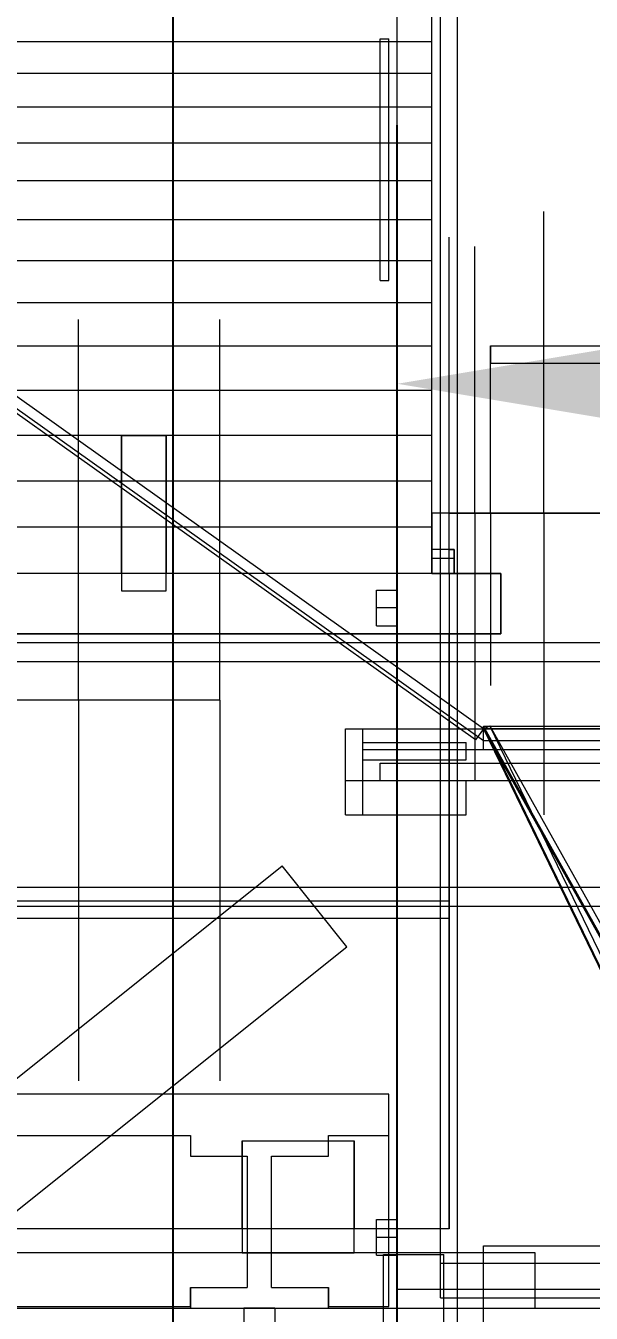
# Model space of a CAD drawing. Header units: millimetres. Extents: x -1970 to 34302, y -65268 to 6837.
# Drawn here: x -866 to -538, y -34739 to -33992 of the extents above; entities that cross this region are included whole.
import ezdxf

# ---------------------------------------------------------------- set-up
doc = ezdxf.new("R2010")
doc.units = ezdxf.units.MM
for name, color, linetype, lineweight in [('COTAS_O', 1, 'Continuous', 0), ('frontal_briquetadora', 7, 'Continuous', 0), ('frontal_mezcladora', 7, 'Continuous', 0), ('frontal_tolva', 7, 'Continuous', 0), ('frontal_tolva-C01', 7, 'Continuous', 0)]:
    doc.layers.add(name, color=color, linetype=linetype, lineweight=lineweight)
doc.dimstyles.new('R19_100', dxfattribs={"dimtxt": 250, "dimasz": 150, "dimexe": 150, "dimexo": 80, "dimgap": 100, "dimtad": 1, "dimtih": 1, "dimtoh": 1, "dimdsep": 46, "dimcen": 0.09, "dimadec": 0, "dimazin": 0, "dimtfac": 1, "dimtdec": 4, "dimtofl": 0, "dimtmove": 0, "dimatfit": 3, "dimfxl": 1, "dimtolj": 1, "dimtzin": 0, "dimarcsym": 0})

# ---------------------------------------------------------------- blocks, each defined once
blk = doc.blocks.new('*D35')
at = {"layer": 'COTAS_O', "color": 0, "lineweight": -2, "transparency": 16777216}
for p, q in [((-1725, -34320), (-1725, -33550)), ((1725, -34320), (1725, -33550)), ((-1575, -33700), (1575, -33700))]:
    blk.add_line(p, q, dxfattribs=at)
at = {"layer": 'COTAS_O', "color": 0, "transparency": 16777216}
for points in [[(-1575, -33675), (-1575, -33725), (-1725, -33700)], [(1575, -33675), (1575, -33725), (1725, -33700)]]:
    blk.add_solid(points, dxfattribs=at)
at = {"layer": 'Defpoints', "color": 0, "transparency": 16777216}
for p in [(1725, -33700), (-1725, -34400), (1725, -34400)]:
    blk.add_point(p, dxfattribs=at)
blk = doc.blocks.new('*D38')
at = {"layer": 'COTAS_O', "color": 0, "lineweight": -2, "transparency": 16777216}
for p, q in [((-570, -33700), (200, -33700)), ((50, -34750), (50, -33850)), ((-570, -34900), (200, -34900))]:
    blk.add_line(p, q, dxfattribs=at)
at = {"layer": 'COTAS_O', "color": 0, "transparency": 16777216}
for points in [[(25, -33850), (75, -33850), (50, -33700)], [(25, -34750), (75, -34750), (50, -34900)]]:
    blk.add_solid(points, dxfattribs=at)
at = {"layer": 'Defpoints', "color": 0, "transparency": 16777216}
for p in [(-650, -33700), (50, -33700), (-650, -34900)]:
    blk.add_point(p, dxfattribs=at)
blk = doc.blocks.new('*D39')
at = {"layer": 'COTAS_O', "color": 0, "lineweight": -2, "transparency": 16777216}
for p, q in [((-650, -34820), (-650, -34050)), ((650, -34820), (650, -34050)), ((-500, -34200), (500, -34200))]:
    blk.add_line(p, q, dxfattribs=at)
at = {"layer": 'COTAS_O', "color": 0, "transparency": 16777216}
for points in [[(-500, -34175), (-500, -34225), (-650, -34200)], [(500, -34175), (500, -34225), (650, -34200)]]:
    blk.add_solid(points, dxfattribs=at)
at = {"layer": 'Defpoints', "color": 0, "transparency": 16777216}
for p in [(650, -34200), (-650, -34900), (650, -34900)]:
    blk.add_point(p, dxfattribs=at)
blk = doc.blocks.new('*D40')
at = {"layer": 'COTAS_O', "color": 0, "lineweight": -2, "transparency": 16777216}
for p, q in [((-1400, -33700), (-630, -33700)), ((-780, -35850), (-780, -33850)), ((-1400, -36000), (-630, -36000))]:
    blk.add_line(p, q, dxfattribs=at)
at = {"layer": 'COTAS_O', "color": 0, "transparency": 16777216}
for points in [[(-805, -33850), (-755, -33850), (-780, -33700)], [(-805, -35850), (-755, -35850), (-780, -36000)]]:
    blk.add_solid(points, dxfattribs=at)
at = {"layer": 'Defpoints', "color": 0, "transparency": 16777216}
for p in [(-1480, -33700), (-780, -33700), (-1480, -36000)]:
    blk.add_point(p, dxfattribs=at)

msp = doc.modelspace()

# ---------------------------------------------------------------- linework, layer by layer
at = {"layer": 'frontal_briquetadora'}
for p, q in [((-630, -34001.746), (-630, -33984.725)), ((-630, -34001.746), (-1405, -34001.746)), ((-630, -34020.086), (-630, -34001.746)), ((-630, -34020.086), (-1405, -34020.086)), ((-630, -34039.668), (-630, -34020.086)), ((-630, -34039.668), (-1405, -34039.668)), ((-630, -34060.408), (-630, -34039.668)), ((-630, -34060.408), (-1405, -34060.408)), ((-630, -34082.216), (-630, -34060.408)), ((-630, -34082.216), (-1405, -34082.216)), ((-630, -34105), (-630, -34082.216)), ((-630, -34105), (-1405, -34105)), ((-630, -34101.1), (-630, -34100)), ((-630, -34104.388), (-630, -34101.1)), ((-630, -34109.82), (-630, -34104.388)), ((-630, -34128.662), (-630, -34105)), ((-565, -34101.1), (-565, -34100)), ((-565, -34104.388), (-565, -34101.1)), ((-565, -34109.82), (-565, -34104.388)), ((-630, -34117.33), (-630, -34109.82)), ((-565, -34117.33), (-565, -34109.82)), ((-630, -34126.823), (-630, -34117.33)), ((-620, -34116.167), (-620, -34115)), ((-620, -34119.649), (-620, -34116.167)), ((-620, -34125.397), (-620, -34119.649)), ((-605, -34122.745), (-605, -34120.306)), ((-565, -34116.167), (-565, -34115)), ((-565, -34119.649), (-565, -34116.167)), ((-565, -34126.823), (-565, -34117.33)), ((-565, -34125.397), (-565, -34119.649)), ((-630, -34128.662), (-1405, -34128.662)), ((-630, -34138.179), (-630, -34126.823)), ((-630, -34153.1), (-630, -34128.662)), ((-620, -34133.327), (-620, -34125.397)), ((-605, -34127.586), (-605, -34122.745)), ((-605, -34134.752), (-605, -34127.586)), ((-565, -34133.327), (-565, -34125.397)), ((-565, -34138.179), (-565, -34126.823)), ((-620, -34143.323), (-620, -34133.327)), ((-605, -34144.129), (-605, -34134.752)), ((-565, -34143.323), (-565, -34133.327)), ((-630, -34151.256), (-630, -34138.179)), ((-620, -34155.238), (-620, -34143.323)), ((-565, -34151.256), (-565, -34138.179)), ((-565, -34155.238), (-565, -34143.323)), ((-605, -34155.57), (-605, -34144.129)), ((-630, -34153.1), (-1405, -34153.1)), ((-630, -34165.889), (-630, -34151.256)), ((-630, -34178.21), (-630, -34153.1)), ((-620, -34168.9), (-620, -34155.238)), ((-605, -34168.895), (-605, -34155.57)), ((-565, -34165.889), (-565, -34151.256)), ((-565, -34168.9), (-565, -34155.238)), ((-835, -34164.4), (-835, -34162.623)), ((-835, -34167.941), (-835, -34164.4)), ((-753, -34164.4), (-753, -34162.623)), ((-753, -34167.941), (-753, -34164.4)), ((-630, -34181.894), (-630, -34165.889)), ((-565, -34181.894), (-565, -34165.889)), ((-835, -34173.217), (-835, -34167.941)), ((-835, -34170.313), (-835, -34169.4)), ((-835, -34173.044), (-835, -34170.313)), ((-835, -34177.569), (-835, -34173.044)), ((-835, -34180.184), (-835, -34173.217)), ((-753, -34173.217), (-753, -34167.941)), ((-753, -34180.184), (-753, -34173.217)), ((-620, -34184.11), (-620, -34168.9)), ((-605, -34183.893), (-605, -34168.895)), ((-565, -34184.11), (-565, -34168.9)), ((-630, -34178.21), (-1405, -34178.21)), ((-835, -34183.851), (-835, -34177.569)), ((-835, -34188.788), (-835, -34180.184)), ((-753, -34188.788), (-753, -34180.184)), ((-630, -34203.884), (-630, -34178.21)), ((-605, -34175.941), (-605, -34174)), ((-605, -34181.688), (-605, -34175.941)), ((-596, -34184.379), (-596, -34178.048)), ((-596, -34178.048), (-416, -34178.048)), ((-596, -34178.048), (-596, -34188)), ((-835, -34191.835), (-835, -34183.851)), ((-630, -34199.07), (-630, -34181.894)), ((-620, -34200.644), (-620, -34184.11)), ((-605, -34191.022), (-605, -34181.688)), ((-605, -34200.328), (-605, -34183.893)), ((-596, -34193.939), (-596, -34184.379)), ((-596, -34188), (-416, -34188)), ((-565, -34199.07), (-565, -34181.894)), ((-565, -34200.644), (-565, -34184.11)), ((-835, -34198.959), (-835, -34188.788)), ((-835, -34201.454), (-835, -34191.835)), ((-753, -34198.959), (-753, -34188.788)), ((-605, -34203.582), (-605, -34191.022)), ((-596, -34206.387), (-596, -34193.939)), ((-835, -34210.615), (-835, -34198.959)), ((-835, -34212.624), (-835, -34201.454)), ((-753, -34210.615), (-753, -34198.959)), ((-630, -34217.201), (-630, -34199.07)), ((-620, -34218.263), (-620, -34200.644)), ((-605, -34217.941), (-605, -34200.328)), ((-565, -34217.201), (-565, -34199.07)), ((-565, -34218.263), (-565, -34200.644)), ((-630, -34203.884), (-1405, -34203.884)), ((-835, -34223.662), (-835, -34210.615)), ((-753, -34223.662), (-753, -34210.615)), ((-630, -34230.013), (-630, -34203.884)), ((-605, -34218.887), (-605, -34203.582)), ((-596, -34221.28), (-596, -34206.387)), ((-835, -34225.252), (-835, -34212.624)), ((-630, -34236.059), (-630, -34217.201)), ((-620, -34236.709), (-620, -34218.263)), ((-605, -34236.453), (-605, -34217.941)), ((-565, -34236.059), (-565, -34217.201)), ((-565, -34236.709), (-565, -34218.263)), ((-835, -34237.996), (-835, -34223.662)), ((-835, -34239.229), (-835, -34225.252)), ((-753, -34237.996), (-753, -34223.662)), ((-605, -34236.349), (-605, -34218.887)), ((-596, -34238.086), (-596, -34221.28)), ((-630, -34230.013), (-1405, -34230.013)), ((-810, -34230.013), (-1274, -34230.013)), ((-810, -34230.013), (-810, -34230)), ((-810, -34230), (-784, -34230)), ((-810, -34230), (-810, -34320)), ((-810, -34256.484), (-810, -34230.013)), ((-784, -34230), (-784, -34230.013)), ((-784, -34320), (-784, -34230)), ((-784, -34230.013), (-784, -34256.484)), ((-630, -34230.013), (-784, -34230.013)), ((-630, -34256.484), (-630, -34230.013)), ((-835, -34253.499), (-835, -34237.996)), ((-835, -34254.436), (-835, -34239.229)), ((-753, -34253.499), (-753, -34237.996)), ((-630, -34255.406), (-630, -34236.059)), ((-620, -34255.714), (-620, -34236.709)), ((-605, -34255.296), (-605, -34236.349)), ((-605, -34255.573), (-605, -34236.453)), ((-596, -34256.208), (-596, -34238.086)), ((-565, -34255.406), (-565, -34236.059)), ((-565, -34255.714), (-565, -34236.709)), ((-835, -34270.049), (-835, -34253.499)), ((-835, -34270.744), (-835, -34254.436)), ((-753, -34270.049), (-753, -34253.499)), ((-630, -34275), (-630, -34255.406)), ((-620, -34275), (-620, -34255.714)), ((-605, -34275), (-605, -34255.296)), ((-605, -34275), (-605, -34255.573)), ((-565, -34275), (-565, -34255.406)), ((-565, -34275), (-565, -34255.714)), ((-630, -34256.484), (-1405, -34256.484)), ((-810, -34256.484), (-1274, -34256.484)), ((-810, -34283.185), (-810, -34256.484)), ((-784, -34256.484), (-784, -34283.185)), ((-630, -34256.484), (-784, -34256.484)), ((-630, -34283.185), (-630, -34256.484)), ((-596, -34275), (-596, -34256.208)), ((-835, -34287.512), (-835, -34270.049)), ((-753, -34287.512), (-753, -34270.049)), ((-835, -34288.012), (-835, -34270.744)), ((-565, -34275), (-630, -34275)), ((-630, -34275), (-630, -34278.783)), ((-630, -34280.033), (-630, -34275)), ((-620, -34278.009), (-620, -34275)), ((-620, -34275), (-565, -34275)), ((-620, -34281.016), (-620, -34278.009)), ((-605, -34275), (-453, -34275)), ((-605, -34275), (-605, -34294.704)), ((-465, -34275), (-605, -34275)), ((-605, -34275), (-605, -34294.427)), ((-396, -34275), (-596, -34275)), ((-596, -34275), (-596, -34294.509)), ((-565, -34275), (-565, -34294.286)), ((-565, -34275), (-565, -34294.594)), ((-630, -34283.185), (-1405, -34283.185)), ((-810, -34283.185), (-1274, -34283.185)), ((-810, -34310), (-810, -34283.185)), ((-784, -34283.185), (-784, -34310)), ((-630, -34283.185), (-784, -34283.185)), ((-630, -34278.783), (-630, -34282.564)), ((-630, -34285.062), (-630, -34280.033)), ((-630, -34282.564), (-630, -34286.342)), ((-630, -34310), (-630, -34283.185)), ((-630, -34290.083), (-630, -34285.062)), ((-620, -34284.021), (-620, -34281.016)), ((-620, -34287.023), (-620, -34284.021)), ((-835, -34305.746), (-835, -34287.512)), ((-835, -34306.094), (-835, -34288.012)), ((-753, -34305.746), (-753, -34287.512)), ((-630, -34286.342), (-630, -34290.114)), ((-630, -34295.091), (-630, -34290.083)), ((-630, -34290.114), (-630, -34293.879)), ((-620, -34290.021), (-620, -34287.023)), ((-620, -34293.014), (-620, -34290.021)), ((-620, -34296), (-620, -34293.014)), ((-630, -34293.879), (-630, -34297.636)), ((-630, -34300.083), (-630, -34295.091)), ((-630, -34296), (-630, -34310)), ((-617, -34296), (-630, -34296)), ((-630, -34297.636), (-630, -34301.382)), ((-630, -34305.054), (-630, -34300.083)), ((-620, -34296), (-617, -34296)), ((-620, -34310), (-620, -34296)), ((-617, -34296), (-617, -34298.013)), ((-617, -34310), (-617, -34296)), ((-617, -34298.013), (-617, -34300.022)), ((-617, -34300.022), (-617, -34302.027)), ((-605, -34294.427), (-605, -34313.547)), ((-605, -34294.704), (-605, -34313.651)), ((-596, -34294.509), (-596, -34313.268)), ((-565, -34294.286), (-565, -34313.291)), ((-565, -34294.594), (-565, -34313.941)), ((-835, -34324.606), (-835, -34305.746)), ((-835, -34324.836), (-835, -34306.094)), ((-753, -34324.606), (-753, -34305.746)), ((-630, -34301.382), (-630, -34310)), ((-617, -34301.382), (-630, -34301.382)), ((-630, -34310), (-630, -34305.054)), ((-617, -34302.618), (-617, -34301.382)), ((-617, -34310), (-617, -34301.382)), ((-617, -34302.027), (-617, -34304.027)), ((-617, -34303.852), (-617, -34302.618)), ((-617, -34305.085), (-617, -34303.852)), ((-617, -34304.027), (-617, -34306.023)), ((-617, -34306.316), (-617, -34305.085)), ((-617, -34306.023), (-617, -34308.014)), ((-617, -34307.546), (-617, -34306.316)), ((-617, -34308.774), (-617, -34307.546)), ((-590, -34310), (-1450, -34310)), ((-630, -34310), (-1405, -34310)), ((-810, -34310), (-1274, -34310)), ((-810, -34310), (-810, -34320)), ((-590, -34310), (-784, -34310)), ((-630, -34310), (-784, -34310)), ((-784, -34320), (-784, -34310)), ((-630, -34310), (-617, -34310)), ((-590, -34310), (-630, -34310)), ((-617, -34310), (-620, -34310)), ((-620, -34310), (-620, -34328.853)), ((-617, -34308.014), (-617, -34310)), ((-617, -34310), (-617, -34308.774)), ((-617, -34310), (-590, -34310)), ((-605, -34313.547), (-605, -34332.059)), ((-605, -34313.651), (-605, -34331.113)), ((-596, -34313.268), (-596, -34330.557)), ((-590, -34310), (-590, -34315.131)), ((-590, -34345), (-590, -34310)), ((-590, -34315.131), (-590, -34320.226)), ((-565, -34313.291), (-565, -34331.737)), ((-565, -34313.941), (-565, -34332.799)), ((-810, -34320), (-784, -34320)), ((-590, -34320.226), (-590, -34325.281)), ((-835, -34343.939), (-835, -34324.606)), ((-835, -34344.078), (-835, -34324.836)), ((-753, -34343.939), (-753, -34324.606)), ((-620, -34328.853), (-620, -34346.896)), ((-590, -34325.281), (-590, -34330.29)), ((-590, -34330.29), (-590, -34335.249)), ((-605, -34331.113), (-605, -34346.418)), ((-605, -34332.059), (-605, -34349.672)), ((-596, -34330.557), (-596, -34345.711)), ((-590, -34335.249), (-590, -34340.154)), ((-565, -34331.737), (-565, -34349.356)), ((-565, -34332.799), (-565, -34350.93)), ((-1450, -34345), (-590, -34345)), ((-620, -34345), (-1425, -34345)), ((-835, -34363.59), (-835, -34343.939)), ((-835, -34363.655), (-835, -34344.078)), ((-753, -34363.59), (-753, -34343.939)), ((-590, -34345), (-620, -34345)), ((-620, -34345), (-620, -34362.246)), ((-620, -34500), (-620, -34345)), ((-620, -34345), (-620, -34510)), ((-590, -34340.154), (-590, -34345)), ((-620, -34346.896), (-620, -34363.856)), ((-605, -34346.418), (-605, -34358.978)), ((-605, -34349.672), (-605, -34366.107)), ((-596, -34345.711), (-596, -34358.147)), ((-565, -34349.356), (-565, -34365.89)), ((-565, -34350.93), (-565, -34368.106)), ((-605, -34358.978), (-605, -34368.312)), ((-596, -34358.147), (-596, -34367.388)), ((-835, -34383.4), (-835, -34363.59)), ((-835, -34383.4), (-835, -34363.655)), ((-753, -34383.4), (-753, -34363.59)), ((-620, -34362.246), (-620, -34378.43)), ((-620, -34363.856), (-620, -34379.48)), ((-605, -34366.107), (-605, -34381.105)), ((-596, -34367.388), (-596, -34373.079)), ((-565, -34365.89), (-565, -34381.1)), ((-605, -34368.312), (-605, -34374.059)), ((-605, -34374.059), (-605, -34376)), ((-596, -34373.079), (-596, -34375)), ((-565, -34368.106), (-565, -34384.111)), ((-620, -34378.43), (-620, -34393.354)), ((-620, -34379.48), (-620, -34393.531)), ((-605, -34381.105), (-605, -34394.43)), ((-565, -34381.1), (-565, -34394.762)), ((-835, -34383.4), (-875, -34383.4)), ((-753, -34383.4), (-835, -34383.4)), ((-835, -34383.4), (-835, -34403.145)), ((-835, -34383.4), (-835, -34403.21)), ((-753, -34383.4), (-753, -34403.21)), ((-565, -34384.111), (-565, -34398.744)), ((-620, -34393.354), (-620, -34406.837)), ((-620, -34393.531), (-620, -34405.798)), ((-605, -34394.43), (-605, -34405.871)), ((-565, -34394.762), (-565, -34406.677)), ((-835, -34403.145), (-835, -34422.722)), ((-835, -34403.21), (-835, -34422.861)), ((-753, -34403.21), (-753, -34422.861)), ((-565, -34398.744), (-565, -34411.821)), ((-620, -34405.798), (-620, -34416.098)), ((-620, -34406.837), (-620, -34418.714)), ((-605, -34405.871), (-605, -34415.248)), ((-565, -34406.677), (-565, -34416.673)), ((-565, -34411.821), (-565, -34423.177)), ((-620, -34416.098), (-620, -34424.273)), ((-620, -34418.714), (-620, -34428.842)), ((-605, -34415.248), (-605, -34422.414)), ((-565, -34416.673), (-565, -34424.603)), ((-835, -34422.722), (-835, -34441.964)), ((-835, -34422.861), (-835, -34442.194)), ((-753, -34422.861), (-753, -34442.194)), ((-620, -34424.273), (-620, -34430.202)), ((-605, -34422.414), (-605, -34427.255)), ((-605, -34427.255), (-605, -34429.694)), ((-565, -34423.177), (-565, -34432.67)), ((-565, -34424.603), (-565, -34430.351)), ((-620, -34428.842), (-620, -34437.096)), ((-620, -34430.202), (-620, -34433.796)), ((-620, -34433.796), (-620, -34435)), ((-565, -34430.351), (-565, -34433.833)), ((-565, -34432.67), (-565, -34440.18)), ((-565, -34433.833), (-565, -34435)), ((-835, -34441.964), (-835, -34460.706)), ((-835, -34442.194), (-835, -34461.054)), ((-753, -34442.194), (-753, -34461.054)), ((-620, -34437.096), (-620, -34443.376)), ((-565, -34440.18), (-565, -34445.612)), ((-620, -34443.376), (-620, -34447.606)), ((-620, -34447.606), (-620, -34449.733)), ((-565, -34445.612), (-565, -34448.9)), ((-565, -34448.9), (-565, -34450)), ((-835, -34460.706), (-835, -34478.788)), ((-835, -34461.054), (-835, -34479.288)), ((-753, -34461.054), (-753, -34479.288)), ((-835, -34478.788), (-835, -34496.056)), ((-835, -34479.288), (-835, -34496.751)), ((-753, -34479.288), (-753, -34496.751)), ((-620, -34500), (-1425, -34500)), ((-835, -34496.056), (-835, -34512.364)), ((-835, -34496.751), (-835, -34513.301)), ((-753, -34496.751), (-753, -34513.301)), ((-620, -34690), (-620, -34500)), ((-620, -34510), (-1425, -34510)), ((-835, -34512.364), (-835, -34527.571)), ((-835, -34513.301), (-835, -34528.804)), ((-753, -34513.301), (-753, -34528.804)), ((-620, -34510), (-620, -34690)), ((-835, -34527.571), (-835, -34541.548)), ((-835, -34528.804), (-835, -34543.138)), ((-753, -34528.804), (-753, -34543.138)), ((-835, -34541.548), (-835, -34554.176)), ((-835, -34543.138), (-835, -34556.185)), ((-753, -34543.138), (-753, -34556.185)), ((-835, -34554.176), (-835, -34565.346)), ((-835, -34556.185), (-835, -34567.841)), ((-753, -34556.185), (-753, -34567.841)), ((-835, -34565.346), (-835, -34574.965)), ((-835, -34567.841), (-835, -34578.012)), ((-753, -34567.841), (-753, -34578.012)), ((-835, -34574.965), (-835, -34582.949)), ((-835, -34578.012), (-835, -34586.616)), ((-835, -34582.949), (-835, -34589.231)), ((-753, -34578.012), (-753, -34586.616)), ((-835, -34586.616), (-835, -34593.583)), ((-835, -34589.231), (-835, -34593.756)), ((-753, -34586.616), (-753, -34593.583)), ((-835, -34593.583), (-835, -34598.859)), ((-835, -34593.756), (-835, -34596.487)), ((-835, -34596.487), (-835, -34597.4)), ((-835, -34598.859), (-835, -34602.4)), ((-753, -34593.583), (-753, -34598.859)), ((-753, -34598.859), (-753, -34602.4)), ((-835, -34602.4), (-835, -34604.177)), ((-753, -34602.4), (-753, -34604.177)), ((-655, -34612), (-1445, -34612)), ((-655, -34735), (-655, -34612)), ((-655, -34636), (-655, -34612)), ((-1325, -34636), (-770, -34636)), ((-770, -34636), (-770, -34648)), ((-690, -34636), (-655, -34636)), ((-690, -34648), (-690, -34636)), ((-655, -34735), (-655, -34636)), ((-740, -34639), (-675, -34639)), ((-740, -34690), (-740, -34639)), ((-740, -34639), (-740, -34704)), ((-675, -34639), (-675, -34690)), ((-675, -34704), (-675, -34639)), ((-770, -34648), (-737, -34648)), ((-737, -34648), (-737, -34724)), ((-723, -34648), (-690, -34648)), ((-723, -34724), (-723, -34648)), ((-620, -34690), (-1425, -34690)), ((-740, -34690), (-1320, -34690)), ((-675, -34690), (-740, -34690)), ((-740, -34690), (-740, -34704)), ((-620, -34690), (-675, -34690)), ((-675, -34704), (-675, -34690)), ((-570, -34704), (-1480, -34704)), ((-740, -34704), (-675, -34704)), ((-570, -34736), (-570, -34704)), ((-770, -34735), (-770, -34724)), ((-770, -34724), (-770, -34736)), ((-770, -34724), (-737, -34724)), ((-723, -34724), (-690, -34724)), ((-690, -34736), (-690, -34724)), ((-690, -34724), (-690, -34735)), ((-1480, -34736), (-570, -34736)), ((-1480, -34736), (-460, -34736)), ((-1325, -34735), (-770, -34735)), ((-770, -34735), (-770, -34736)), ((-770, -34736), (-690, -34736)), ((-721, -34736), (-739, -34736)), ((-739, -34736), (-739, -34940)), ((-721, -34736), (-721, -34940)), ((-690, -34736), (-690, -34735)), ((-690, -34735), (-655, -34735))]:
    msp.add_line(p, q, dxfattribs=at)
at = {"layer": 'frontal_mezcladora'}
for p, q in [((-650, -34725), (-650, -33700)), ((-625, -34725), (-625, -33700)), ((-650, -34760), (-650, -33730)), ((-625, -34725), (-625, -33730)), ((-615, -34760), (-615, -33730)), ((-660, -34000), (-655, -34000)), ((-660, -34140), (-660, -34000)), ((-655, -34140), (-655, -34000)), ((-660, -34140), (-655, -34140)), ((-662, -34330), (-662, -34319.608)), ((-662, -34319.608), (-650, -34319.608)), ((-650, -34330), (-650, -34319.608)), ((-662, -34340.392), (-662, -34330)), ((-650, -34330), (-662, -34330)), ((-650, -34330), (-650, -34340.392)), ((-662, -34340.392), (-650, -34340.392)), ((-662, -34695), (-662, -34684.608)), ((-662, -34684.608), (-650, -34684.608)), ((-650, -34695), (-650, -34684.608)), ((-662, -34705.392), (-662, -34695)), ((-650, -34695), (-662, -34695)), ((-650, -34695), (-650, -34705.392)), ((-600, -34700), (-500, -34700)), ((-600, -34880), (-600, -34700)), ((-662, -34705.392), (-650, -34705.392)), ((-658, -34705), (-623, -34705)), ((-658, -34750), (-658, -34705)), ((-625, -34710), (625, -34710)), ((-625, -34730), (-625, -34710)), ((-625, -34710), (-150, -34710)), ((-623, -34750), (-623, -34705)), ((-650, -34725), (-625, -34725)), ((-625, -34725), (625, -34725)), ((-625, -34730), (625, -34730)), ((-625, -34730), (-150, -34730))]:
    msp.add_line(p, q, dxfattribs=at)
at = {"layer": 'frontal_tolva'}
for p, q in [((-600, -34400), (-1725, -33600)), ((-604.636, -34406.52), (-1729.636, -33606.52)), ((-1725, -33606.849), (-600, -34406.849)), ((-1821.5, -34350), (1821.5, -34350)), ((-1821.5, -34361), (1821.5, -34361)), ((-680, -34400), (-670, -34400)), ((-680, -34450), (-680, -34400)), ((-670, -34450), (-670, -34400)), ((-670, -34400), (-600, -34400)), ((-670, -34412), (-670, -34400)), ((-670, -34400), (670, -34400)), ((-600, -34400), (-604.636, -34406.52)), ((600, -34400), (-600, -34400)), ((-600, -34406.849), (-600, -34400)), ((-600, -34412), (-600, -34400)), ((-670, -34408), (-610, -34408)), ((-670, -34418), (-670, -34408)), ((-670, -34412), (-600, -34412)), ((-670, -34412), (670, -34412)), ((-610, -34418), (-610, -34408)), ((-600, -34406.849), (600, -34406.849)), ((-670, -34418), (-610, -34418)), ((-660, -34420), (660, -34420)), ((-660, -34430), (-660, -34420)), ((-680, -34430), (-610, -34430)), ((-680, -34450), (-680, -34430)), ((-660, -34430), (660, -34430)), ((-610, -34450), (-610, -34430)), ((-680, -34450), (-610, -34450)), ((-680, -34450), (-670, -34450)), ((-1763.733, -35316.567), (-716.733, -34479.567)), ((-679.267, -34526.433), (-716.733, -34479.567)), ((-1821.5, -34492), (1821.5, -34492)), ((-1821.5, -34503), (1821.5, -34503)), ((-1726.267, -35363.433), (-679.267, -34526.433))]:
    msp.add_line(p, q, dxfattribs=at)
at = {"layer": 'frontal_tolva-C01'}
for p, q in [((-600, -34400), (-596.4, -34398.256)), ((-600, -34398.55), (600, -34398.55)), ((-225, -35069.495), (-600, -34398.55)), ((-600, -34398.55), (-600, -34400)), ((600, -34398.74), (-600, -34398.74)), ((-600, -34398.74), (-225, -35172.996)), ((-600, -34400), (-600, -34398.74)), ((-600, -34400), (-225, -35174.256)), ((-225, -35070.945), (-600, -34400)), ((600, -34400), (-600, -34400)), ((-596.4, -34398.256), (-221.4, -35069.202)), ((-221.4, -35172.513), (-596.4, -34398.256))]:
    msp.add_line(p, q, dxfattribs=at)

# ---------------------------------------------------------------- dimensions: what is measured, and where the dimension line sits
at = {"layer": 'COTAS_O'}
for p1, p2, distance, picture, middle in [((-1725, -34400), (1725, -34400), 700, '*D35', (0, -33700)), ((-1480, -36000), (-1480, -33700), -700, '*D40', (-780, -34850)), ((-650, -34900), (-650, -33700), -700, '*D38', (50, -34300)), ((-650, -34900), (650, -34900), 700, '*D39', (0, -34200))]:
    dim = msp.add_aligned_dim(p1=p1, p2=p2, distance=distance, text='<> O', dimstyle='R19_100', dxfattribs=at)
    dim.commit()
    dim.dimension.update_dxf_attribs({"geometry": picture, "text_midpoint": middle})

doc.saveas('drawing.dxf')
